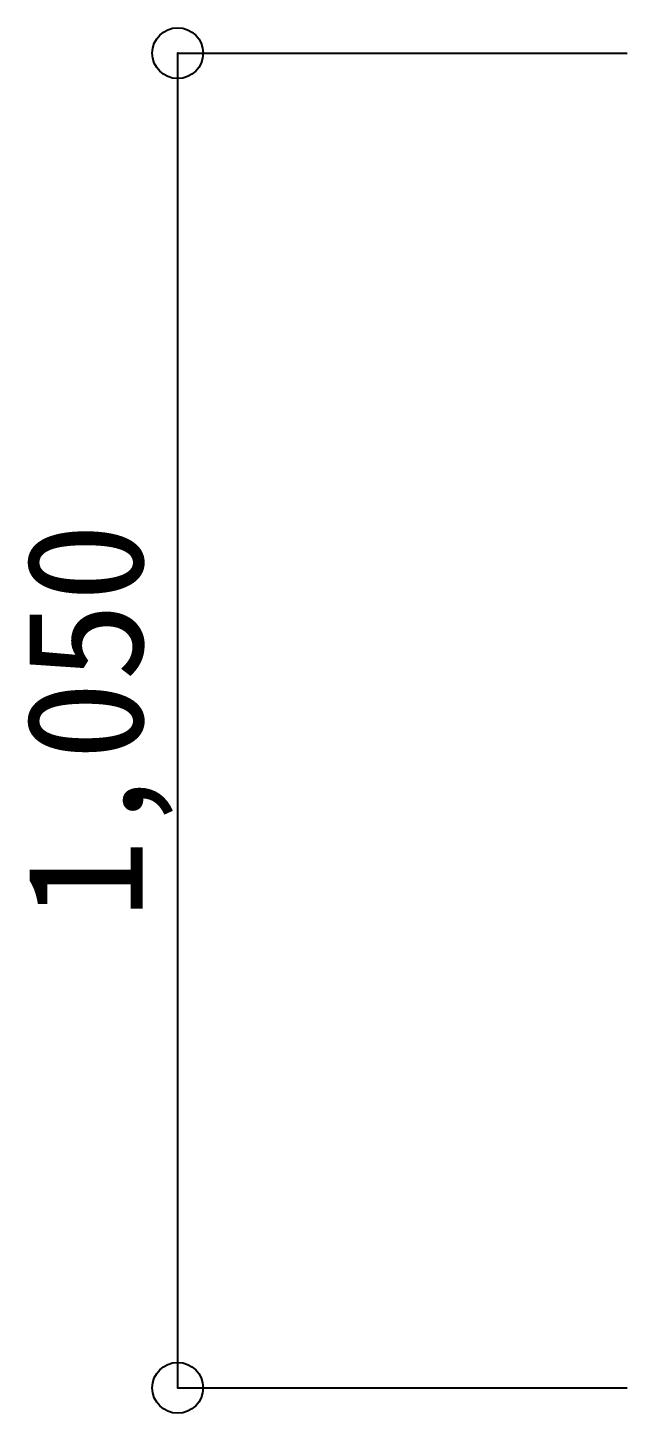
# Model space of a CAD drawing. Units: millimetres at full size, sheet at 1:50. Extents: x -21826 to 54909, y -26252 to 22610.
# Drawn here: x -21826 to -21355, y -6512 to -5422 of the extents above; entities that cross this region are included whole.
import ezdxf
from ezdxf.enums import TextEntityAlignment as Align

# ---------------------------------------------------------------- set-up
doc = ezdxf.new("R2010")
doc.units = ezdxf.units.MM
doc.header["$LTSCALE"] = 50
doc.header["$PDMODE"] = 32
doc.header["$PDSIZE"] = 40
doc.layers.add('3-F_寸法・方位', color=7, linetype='Continuous', lineweight=25)
doc.styles.add('ＭＳ ゴシック', font='')
doc.styles.get('ＭＳ ゴシック').set_extended_font_data('MS Gothic')

msp = doc.modelspace()

# ---------------------------------------------------------------- linework, layer by layer
at = {"layer": '3-F_寸法・方位'}
for p, q in [((-21708.3, -6491.82), (-21708.3, -5441.82)), ((-21708.3, -5441.82), (-21354.73, -5441.82)), ((-21708.3, -6491.82), (-21354.73, -6491.82))]:
    msp.add_line(p, q, dxfattribs=at)
for p in [(-21708.3, -5441.82), (-21708.3, -6491.82)]:
    msp.add_point(p, dxfattribs=at)

# ---------------------------------------------------------------- texts
at = {"layer": '3-F_寸法・方位', "style": 'ＭＳ ゴシック'}
msp.add_text('1,050', height=91.64, rotation=90, dxfattribs=at).set_placement((-21708.3, -6123.07), align=Align.BOTTOM_LEFT)

doc.saveas('drawing.dxf')
